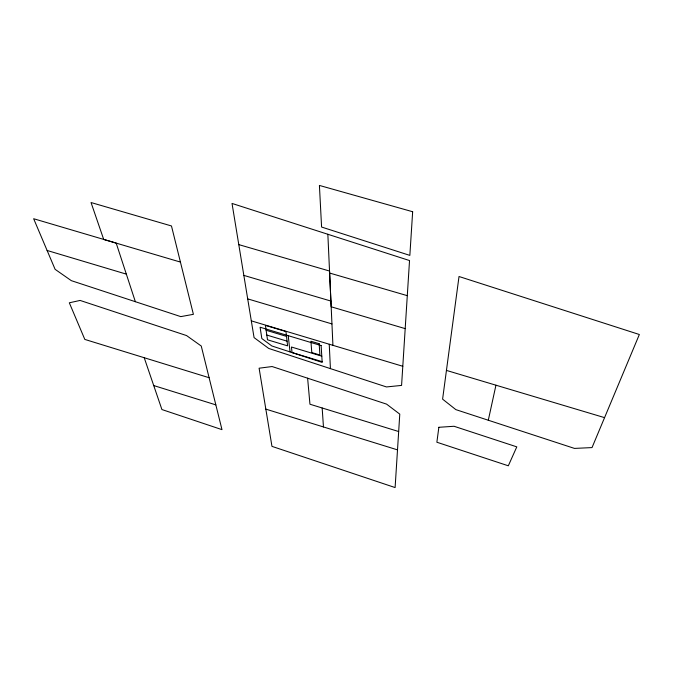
<?xml version="1.0" encoding="UTF-8"?>
<svg xmlns="http://www.w3.org/2000/svg" width="673" height="673" viewBox="0 0 673 673"><rect width="100%" height="100%" fill="white"/><g stroke="black" fill="none" stroke-linecap="round" stroke-linejoin="round"><path stroke-width="1.01" d="M397.507 449.875L399.779 414.131L386.58 404.128L272.102 366.541L259.105 368.207L271.959 446.367L395.11 487.563L397.507 449.875L265.818 409.117M446.443 370.411L442.598 399.156L455.865 409.63L574.473 448.411L592.03 447.587L639.35 334.506L459.02 276.51L446.443 370.411L604.564 417.639M488.295 420.246L495.951 385.192M238.789 244.61L329.543 271.042L332.925 345.333M327.852 234.271L329.627 273.045L407.291 295.657M243.853 275.4L330.889 301.05M180.431 262.083L103.692 239.42L91.04 202.531L171.472 225.96L193.395 314.325L180.785 316.621L71.33 280.658L55.102 269.326L33.65 218.725L116.185 243.104L135.357 301.697M405.196 328.626L331.158 306.779L329.627 273.045M247.706 298.879L331.957 323.923M47.11 250.465L126.339 274.138M251.307 320.861L254.074 337.61L268.754 348.463L386.462 386.941L401.579 385.41L409.529 260.552L232.025 203.439L251.307 320.861L402.799 366.28M266.121 330.258L286.513 336.391M266.819 335.061L287.06 341.161M321.795 356.168L291.443 347.016L292.048 352.559L322.14 361.653M398.652 431.528L309.95 404.221L307.62 378.201M209.11 377.713L84.815 339.419L69.319 302.8L80.104 300.436L186.556 335.566L201.252 346.031L221.981 429.643L161.915 409.546L144.215 357.725M153.713 385.553L215.831 404.868M288.221 335.676L290.046 351.903M322.165 407.973L323.461 426.96M329.24 344.231L330.426 368.627M412.658 211.734L409.849 255.395L321.585 227.045L319.414 185.437L412.658 211.734M438.855 427.296L436.87 442.228L508.317 465.8L516.797 446.864L454.048 426.27L438.855 427.296M285.958 331.545L265.423 325.387L267.501 339.798L287.598 345.855L285.958 331.545M319.17 343.726L310.909 341.245L311.792 352.568L319.911 355.016L319.17 343.726M321.122 345.56L260.098 327.229L261.822 338.527L271.842 345.964L322.19 362.411L321.122 345.56"/></g></svg>
